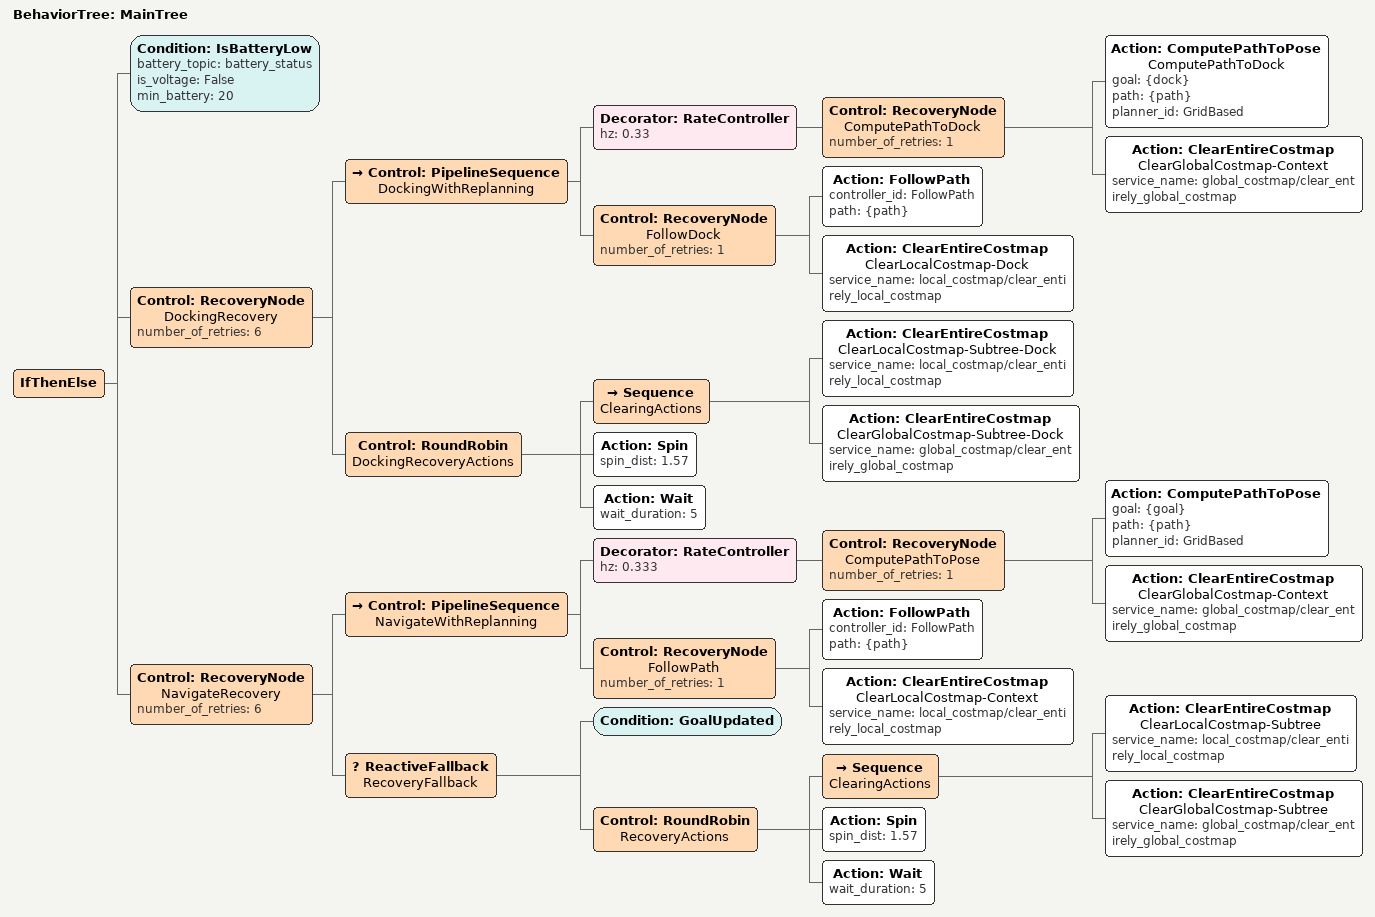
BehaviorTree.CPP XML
<root main_tree_to_execute="MainTree">
  <BehaviorTree ID="MainTree">
      <IfThenElse>
          <Condition ID="IsBatteryLow" battery_topic="battery_status" is_voltage="False" min_battery="20"/>
          <Control ID="RecoveryNode" name="DockingRecovery" number_of_retries="6">
              <Control ID="PipelineSequence" name="DockingWithReplanning">
                <Decorator ID="RateController" hz="0.33">
                  <Control ID="RecoveryNode" name="ComputePathToDock" number_of_retries="1">
                      <Action ID="ComputePathToPose" name="ComputePathToDock" goal="{dock}" path="{path}" planner_id="GridBased"/>
                      <Action ID="ClearEntireCostmap" name="ClearGlobalCostmap-Context" service_name="global_costmap/clear_entirely_global_costmap"/>
                  </Control>
                </Decorator>
                <Control ID="RecoveryNode" name="FollowDock" number_of_retries="1">
                    <Action ID="FollowPath" controller_id="FollowPath" path="{path}"/>
                    <Action ID="ClearEntireCostmap" name="ClearLocalCostmap-Dock" service_name="local_costmap/clear_entirely_local_costmap"/>
                </Control>
              </Control>
              <Control ID="RoundRobin" name="DockingRecoveryActions">
                  <Sequence name="ClearingActions">
                      <Action ID="ClearEntireCostmap" name="ClearLocalCostmap-Subtree-Dock" service_name="local_costmap/clear_entirely_local_costmap"/>
                      <Action ID="ClearEntireCostmap" name="ClearGlobalCostmap-Subtree-Dock" service_name="global_costmap/clear_entirely_global_costmap"/>
                  </Sequence>
                  <Action ID="Spin" spin_dist="1.57"/>
                  <Action ID="Wait" wait_duration="5"/>
              </Control>
          </Control>
          <Control ID="RecoveryNode" name="NavigateRecovery" number_of_retries="6">
              <Control ID="PipelineSequence" name="NavigateWithReplanning">
                  <Decorator ID="RateController" hz="0.333">
                      <Control ID="RecoveryNode" name="ComputePathToPose" number_of_retries="1">
                          <Action ID="ComputePathToPose" goal="{goal}" path="{path}" planner_id="GridBased"/>
                          <Action ID="ClearEntireCostmap" name="ClearGlobalCostmap-Context" service_name="global_costmap/clear_entirely_global_costmap"/>
                      </Control>
                  </Decorator>
                  <Control ID="RecoveryNode" name="FollowPath" number_of_retries="1">
                      <Action ID="FollowPath" controller_id="FollowPath" path="{path}"/>
                      <Action ID="ClearEntireCostmap" name="ClearLocalCostmap-Context" service_name="local_costmap/clear_entirely_local_costmap"/>
                  </Control>
              </Control>
              <ReactiveFallback name="RecoveryFallback">
                  <Condition ID="GoalUpdated"/>
                  <Control ID="RoundRobin" name="RecoveryActions">
                      <Sequence name="ClearingActions">
                          <Action ID="ClearEntireCostmap" name="ClearLocalCostmap-Subtree" service_name="local_costmap/clear_entirely_local_costmap"/>
                          <Action ID="ClearEntireCostmap" name="ClearGlobalCostmap-Subtree" service_name="global_costmap/clear_entirely_global_costmap"/>
                      </Sequence>
                      <Action ID="Spin" spin_dist="1.57"/>
                      <Action ID="Wait" wait_duration="5"/>
                  </Control>
              </ReactiveFallback>
          </Control>
      </IfThenElse>
  </BehaviorTree>
</root>
